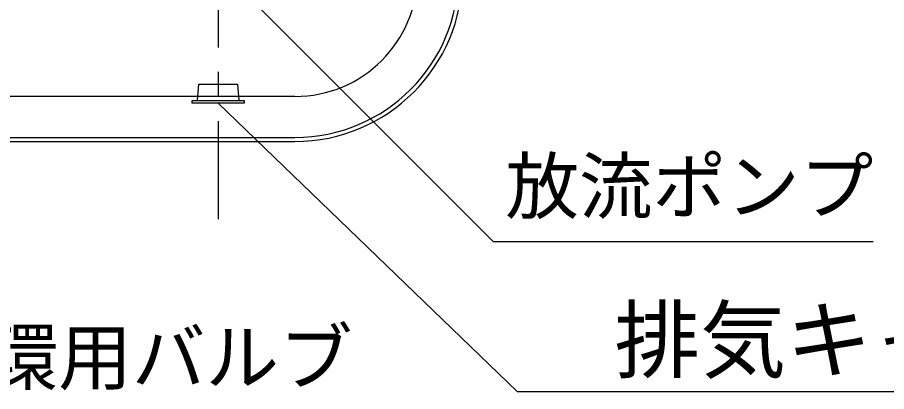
# Model space of a CAD drawing. Units: millimetres, scale not verified. Extents: x -8910 to 8910, y -6308 to 6308.
# Drawn here: x -3427 to -2364, y 636 to 1093 of the extents above; entities that cross this region are included whole.
import ezdxf
from ezdxf.enums import TextEntityAlignment as Align

# ---------------------------------------------------------------- set-up
doc = ezdxf.new("R2010")
doc.units = ezdxf.units.MM
doc.header["$LTSCALE"] = 30
doc.linetypes.add('CHAIN1', pattern=[8, 5, -1, 1, -1])
doc.linetypes.add('DASHED3', pattern=[4, 3, -1])
for name, color, linetype, lineweight in [('0-7_文字', 7, 'Continuous', 25), ('0-C_07', 3, 'Continuous', 25), ('0-E_0E', 3, 'Continuous', 25)]:
    doc.layers.add(name, color=color, linetype=linetype, lineweight=lineweight)
doc.styles.add('ＭＳ ゴシック', font='')
doc.styles.get('ＭＳ ゴシック').set_extended_font_data('MS Gothic')

msp = doc.modelspace()

# ---------------------------------------------------------------- linework, layer by layer
at = {"layer": '0-C_07'}
for q in [(-3181.77, 988.55), (-1799.08, 635.66)]:
    msp.add_line((-2815.84, 635.66), q, dxfattribs=at)
at = {"layer": '0-E_0E', "linetype": 'CHAIN1'}
msp.add_line((-3181.77, 1926.55), (-3181.77, 846.55), dxfattribs=at)
at = {"layer": '0-E_0E'}
for p, q in [((-3148.83, 1122.65), (-2845.29, 819.1)), ((-3087.77, 996.55), (-3561.77, 996.55)), ((-3213.52, 988.55), (-3213.52, 991.55)), ((-3213.52, 991.55), (-3150.02, 991.55)), ((-3561.77, 946.55), (-3087.77, 946.55)), ((-3561.77, 941.55), (-3087.77, 941.55)), ((-2845.29, 819.1), (-2380.29, 819.1))]:
    msp.add_line(p, q, dxfattribs=at)
at = {"layer": '0-E_0E', "linetype": 'DASHED3'}
msp.add_line((-3087.77, 996.55), (-3562.27, 996.55), dxfattribs=at)
at = {"layer": '0-E_0E'}
for points in [[(-3207.02, 991.55), (-3205.52, 1011.55), (-3158.02, 1011.55), (-3156.52, 991.55)], [(-3150.02, 991.55), (-3150.02, 988.55), (-3213.52, 988.55)]]:
    msp.add_lwpolyline(points, dxfattribs=at)
for radius in [200, 150, 205]:
    msp.add_arc((-3087.77, 1146.55), radius, 270, 0, dxfattribs=at)

# ---------------------------------------------------------------- texts
at = {"layer": '0-7_文字', "color": 4, "style": 'ＭＳ ゴシック'}
msp.add_text('循環用バルブ', height=65.98, dxfattribs=at).set_placement((-3557.31, 625.04), align=Align.BOTTOM_LEFT)
at = {"layer": '0-C_07', "color": 4, "style": 'ＭＳ ゴシック'}
msp.add_text('排気キャップ', height=76.98, dxfattribs=at).set_placement((-2697.06, 637.32), align=Align.BOTTOM_LEFT)
at = {"layer": '0-E_0E', "color": 4, "style": 'ＭＳ ゴシック'}
msp.add_text('放流ポンプ', height=65.98, dxfattribs=at).set_placement((-2830.29, 834.1), align=Align.BOTTOM_LEFT)

doc.saveas('drawing.dxf')
